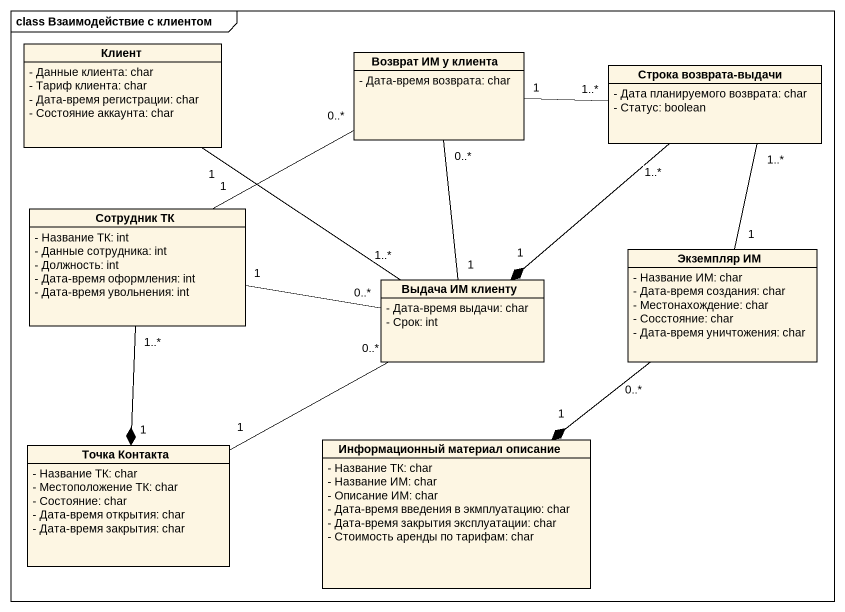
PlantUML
@startuml
mainframe class Взаимодействие с клиентом
hide circle
hide empty members
skinparam classAttributeIconSize 0
class Клиент {
  - Данные клиента: char
  - Тариф клиента: char
  - Дата-время регистрации: char
  - Состояние аккаунта: char
}
class "Возврат ИМ у клиента" as Возврат_ИМ_у_клиента {
  - Дата-время возврата: char
}
class "Строка возврата-выдачи" as Строка_возврата_выдачи {
  - Дата планируемого возврата: char
  - Статус: boolean
}
class "Сотрудник ТК" as Сотрудник_ТК {
  - Название ТК: int
  - Данные сотрудника: int
  - Должность: int
  - Дата-время оформления: int
  - Дата-время увольнения: int
}
class "Выдача ИМ клиенту" as Выдача_ИМ_клиенту {
  - Дата-время выдачи: char
  - Срок: int
}
class "Экземпляр ИМ" as Экземпляр_ИМ {
  - Название ИМ: char
  - Дата-время создания: char
  - Местонахождение: char
  - Сосстояние: char
  - Дата-время уничтожения: char
}
class "Информационный материал описание" as Информационный_материал {
  - Название ТК: char
  - Название ИМ: char
  - Описание ИМ: char
  - Дата-время введения в экмплуатацию: char
  - Дата-время закрытия эксплуатации: char
  - Стоимость аренды по тарифам: char
}
class "Точка Контакта" as Точка_Контакта {
  - Название ТК: char
  - Местоположение ТК: char
  - Состояние: char
  - Дата-время открытия: char
  - Дата-время закрытия: char
}
Строка_возврата_выдачи "1..*" -left- "1" Возврат_ИМ_у_клиента
Строка_возврата_выдачи "1..*" --* "1" Выдача_ИМ_клиенту
Сотрудник_ТК "1" -right- "0..*" Возврат_ИМ_у_клиента
Сотрудник_ТК "1" -right- "0..*" Выдача_ИМ_клиенту
Сотрудник_ТК "1..*" --* "1" Точка_Контакта
Выдача_ИМ_клиенту "1..*" -up- "1" Клиент
Выдача_ИМ_клиенту "1" -up- "0..*" Возврат_ИМ_у_клиента
Экземпляр_ИМ "1" -up- "1..*" Строка_возврата_выдачи
Экземпляр_ИМ "0..*" --* "1" Информационный_материал
Точка_Контакта "1" -right- "0..*" Выдача_ИМ_клиенту
@enduml
